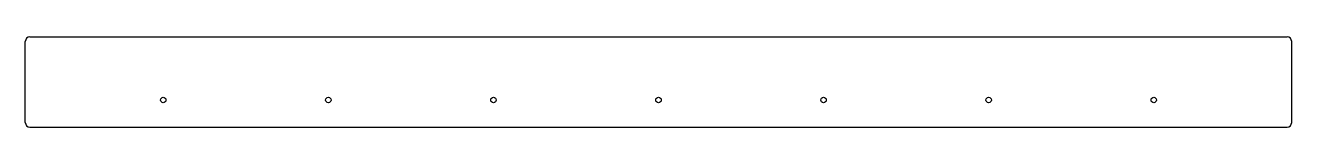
# Model space of a CAD drawing. Header units: millimetres. Extents: x -700 to 700, y -50 to 50.
import ezdxf

# ---------------------------------------------------------------- set-up
doc = ezdxf.new("R2010")
doc.units = ezdxf.units.MM

msp = doc.modelspace()

# ---------------------------------------------------------------- linework, layer by layer
for p, q in [((-700, -45, -9), (-700, 45, -9)), ((-695, 50, -9), (695, 50, -9)), ((700, -45, -9), (700, 45, -9)), ((-695, -50, -9), (695, -50, -9))]:
    msp.add_line(p, q)
for centre in [(-547.5, -20, -9), (-365, -20, -9), (-182.5, -20, -9), (0, -20, -9), (182.5, -20, -9), (365, -20, -9), (547.5, -20, -9)]:
    msp.add_circle(centre, 3)
for centre, start, end in [((-695, 45, -9), 90, 180), ((695, 45, -9), 0, 90), ((-695, -45, -9), 180, 270), ((695, -45, -9), -90, 0)]:
    msp.add_arc(centre, 5, start, end)

doc.saveas('drawing.dxf')
